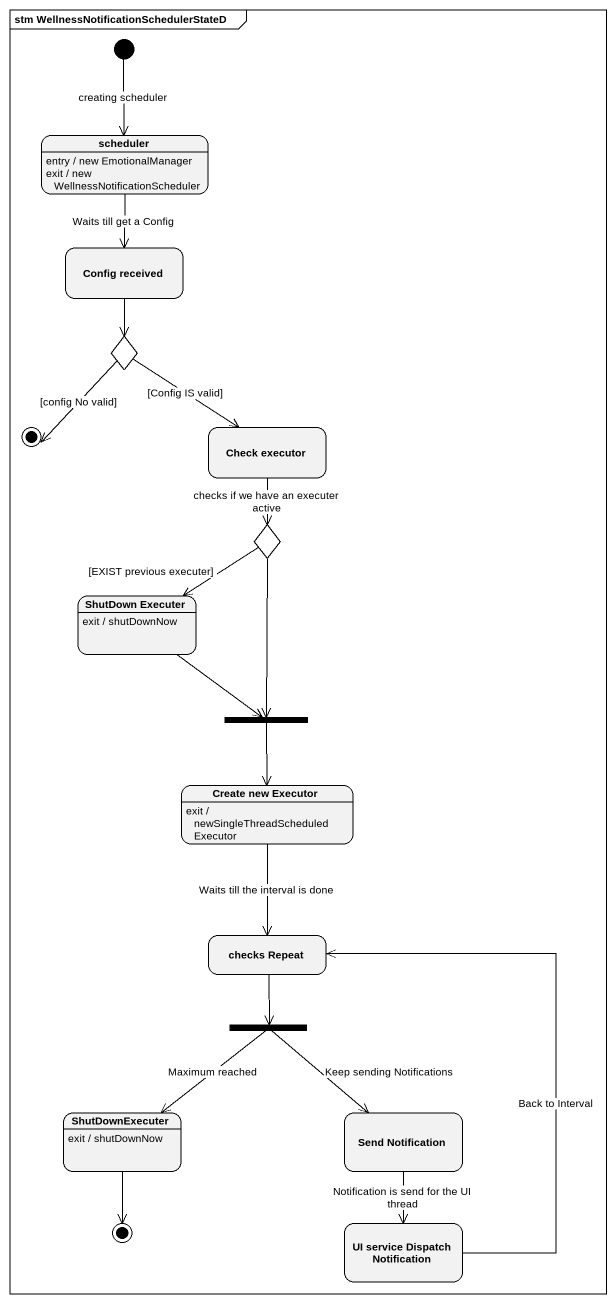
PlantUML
@startuml
mainframe stm WellnessNotificationSchedulerStateD
hide empty description
state scheduler
scheduler : entry / new EmotionalManager
scheduler : exit / new WellnessNotificationScheduler
state "Config received" as Config_received
state choice1 <<choice>>
state final1 <<end>>
state "Check executor" as Check_executor
state choice2 <<choice>>
state "ShutDown Executer" as ShutDown_Executer
ShutDown_Executer : exit / shutDownNow
state fork1 <<join>>
state "Create new Executor" as Create_new_Executor
Create_new_Executor : exit / newSingleThreadScheduledExecutor
state "checks Repeat" as checks_Repeat
state fork2 <<fork>>
state ShutDownExecuter
ShutDownExecuter : exit / shutDownNow
state "Send Notification" as Send_Notification
state final2 <<end>>
state "UI service Dispatch Notification" as UI_service_Dispatch
[*] --> scheduler : creating scheduler
scheduler --> Config_received : Waits till get a Config
Config_received --> choice1
choice1 --> final1 : [config No valid]
choice1 --> Check_executor : [Config IS valid]
Check_executor --> choice2 : checks if we have an executer active
choice2 --> ShutDown_Executer : [EXIST previous executer]
choice2 --> fork1
ShutDown_Executer --> fork1
fork1 --> Create_new_Executor
Create_new_Executor --> checks_Repeat : Waits till the interval is done
checks_Repeat --> fork2
fork2 --> ShutDownExecuter : Maximum reached
fork2 --> Send_Notification : Keep sending Notifications
ShutDownExecuter --> final2
Send_Notification --> UI_service_Dispatch : Notification is send for the UI thread
UI_service_Dispatch -up-> checks_Repeat : Back to Interval
@enduml
